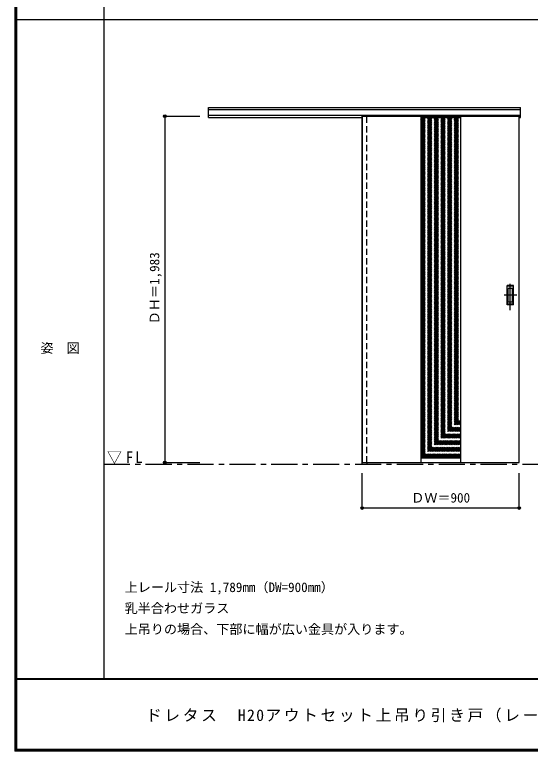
# Model space of a CAD drawing. Units: millimetres, scale not verified. Extents: x -6000 to 5700, y -4307 to 4260.
# Drawn here: x -6000 to -3046, y -4205 to 12 of the extents above; entities that cross this region are included whole.
import ezdxf
from ezdxf.enums import TextEntityAlignment as Align

# ---------------------------------------------------------------- set-up
doc = ezdxf.new("R2010")
doc.units = ezdxf.units.MM
doc.header["$LTSCALE"] = 30
doc.header["$PDMODE"] = 32
doc.header["$PDSIZE"] = 15
doc.linetypes.add('CHAIN1', pattern=[8, 5, -1, 1, -1])
doc.linetypes.add('DASHED1', pattern=[1.8, 1.2, -0.6])
for name, color, linetype in [('0-1_通り芯', 7, 'CHAIN1'), ('0-2_扉', 3, 'Continuous'), ('0-3_仕上げ', 3, 'Continuous'), ('0-4_枠', 3, 'Continuous'), ('0-6_引手', 7, 'Continuous'), ('0-A_文字', 7, 'Continuous'), ('0-B_寸法', 4, 'Continuous'), ('0-C_ハッチ', 4, 'DASHED1'), ('F-1_枠', 6, 'Continuous'), ('F-A_文字', 7, 'Continuous')]:
    doc.layers.add(name, color=color, linetype=linetype)
doc.styles.add('ＭＳ ゴシック', font='')
doc.styles.get('ＭＳ ゴシック').set_extended_font_data('MS Gothic')

msp = doc.modelspace()

# ---------------------------------------------------------------- linework, layer by layer
at = {"layer": '0-1_通り芯'}
msp.add_line((-5490, -2560.5), (1678, -2560.5), dxfattribs=at)
at = {"layer": '0-2_扉', "color": 4, "linetype": 'DASHED1'}
msp.add_line((-4009, -568.5), (-4009, -572.5), dxfattribs=at)
at = {"layer": '0-2_扉'}
for q in [(-4009, -2551.5), (-3109, -568.5)]:
    msp.add_line((-4009, -568.5), q, dxfattribs=at)
msp.add_lwpolyline([(-4009, -2551.5), (-3109, -2551.5), (-3109, -568.5)], dxfattribs=at)
at = {"layer": '0-3_仕上げ'}
for p, q in [((-3673, -568.5), (-3673, -2551.5)), ((-3445, -568.5), (-3445, -2551.5))]:
    msp.add_line(p, q, dxfattribs=at)
at = {"layer": '0-3_仕上げ', "color": 7}
for p, q in [((-3673, -576.5), (-3445, -576.5)), ((-3445, -2527.5), (-3673, -2527.5))]:
    msp.add_line(p, q, dxfattribs=at)
at = {"layer": '0-4_枠'}
for p, q in [((-4890, -518.5), (-3101, -518.5)), ((-4890, -575.5), (-4890, -518.5)), ((-4890, -531.5), (-3101, -531.5)), ((-4890, -563.5), (-3101, -563.5)), ((-4890, -575.5), (-4009, -575.5)), ((-4010, -563.5), (-4010, -2560.5)), ((-3982, -568.5), (-3982, -563.5)), ((-4010, -2560.5), (-3982, -2560.5)), ((-3982, -2551.5), (-3982, -2560.5))]:
    msp.add_line(p, q, dxfattribs=at)
at = {"layer": '0-4_枠', "color": 4, "linetype": 'DASHED1'}
msp.add_line((-3982, -2551.5), (-3982, -568.5), dxfattribs=at)
at = {"layer": '0-4_枠'}
msp.add_lwpolyline([(-3109, -575.5), (-3101, -575.5), (-3101, -518.5)], dxfattribs=at)
at = {"layer": '0-6_引手', "linetype": 'CHAIN1'}
for p, q in [((-3160, -1679.23), (-3160, -1508.38)), ((-3121.93, -1594), (-3194.44, -1594))]:
    msp.add_line(p, q, dxfattribs=at)
at = {"layer": '0-6_引手'}
for p, q in [((-3141, -1539), (-3179, -1539)), ((-3179, -1649), (-3179, -1539)), ((-3147.5, -1555), (-3172.5, -1555)), ((-3172.5, -1633), (-3172.5, -1555)), ((-3147.5, -1633), (-3147.5, -1555)), ((-3141, -1649), (-3141, -1539)), ((-3147.5, -1633), (-3172.5, -1633)), ((-3141, -1649), (-3179, -1649))]:
    msp.add_line(p, q, dxfattribs=at)
at = {"layer": '0-6_引手', "linetype": 'DASHED1'}
for p, q in [((-3176, -1645), (-3176, -1543)), ((-3144, -1645), (-3176, -1645))]:
    msp.add_line(p, q, dxfattribs=at)
msp.add_lwpolyline([(-3144, -1645), (-3144, -1543), (-3176, -1543)], dxfattribs=at)
at = {"layer": '0-B_寸法'}
for p, q in [((-5140, -568.5), (-5140, -2551.5)), ((-5140, -568.5), (-4940, -568.5)), ((-5140, -2551.5), (-4940, -2551.5)), ((-4009, -2812.5), (-4009, -2612.5)), ((-3109, -2812.5), (-3109, -2612.5)), ((-3109, -2812.5), (-4009, -2812.5))]:
    msp.add_line(p, q, dxfattribs=at)
at = {"layer": '0-B_寸法', "color": 7}
for p in [(-5140, -568.5), (-5140, -2551.5), (-4009, -2812.5), (-3109, -2812.5)]:
    msp.add_point(p, dxfattribs=at)
at = {"layer": '0-C_ハッチ'}
for p, q in [((-3673, -801.21), (-3448.29, -576.5)), ((-3673, -794.13), (-3455.37, -576.5)), ((-3673, -787.06), (-3462.44, -576.5)), ((-3673, -779.99), (-3469.51, -576.5)), ((-3673, -772.92), (-3476.58, -576.5)), ((-3673, -765.85), (-3483.65, -576.5)), ((-3673, -758.78), (-3490.72, -576.5)), ((-3673, -751.71), (-3497.79, -576.5)), ((-3673, -744.64), (-3504.86, -576.5)), ((-3673, -737.57), (-3511.93, -576.5)), ((-3673, -730.49), (-3519.01, -576.5)), ((-3673, -723.42), (-3526.08, -576.5)), ((-3673, -716.35), (-3533.15, -576.5)), ((-3673, -709.28), (-3540.22, -576.5)), ((-3673, -702.21), (-3547.29, -576.5)), ((-3673, -695.14), (-3554.36, -576.5)), ((-3673, -688.07), (-3561.43, -576.5)), ((-3673, -681), (-3568.5, -576.5)), ((-3673, -673.93), (-3575.57, -576.5)), ((-3673, -666.85), (-3582.65, -576.5)), ((-3673, -659.78), (-3589.72, -576.5)), ((-3673, -652.71), (-3596.79, -576.5)), ((-3673, -645.64), (-3603.86, -576.5)), ((-3673, -638.57), (-3610.93, -576.5)), ((-3673, -631.5), (-3618, -576.5)), ((-3673, -624.43), (-3625.07, -576.5)), ((-3673, -617.36), (-3632.14, -576.5)), ((-3673, -610.29), (-3639.21, -576.5)), ((-3673, -603.22), (-3646.28, -576.5)), ((-3673, -596.14), (-3653.36, -576.5)), ((-3673, -589.07), (-3660.43, -576.5)), ((-3673, -582), (-3667.5, -576.5)), ((-3673, -808.28), (-3445, -580.28)), ((-3673, -815.35), (-3445, -587.35)), ((-3673, -822.42), (-3445, -594.42)), ((-3673, -829.49), (-3445, -601.49)), ((-3673, -836.56), (-3445, -608.56)), ((-3673, -843.63), (-3445, -615.63)), ((-3673, -850.7), (-3445, -622.7)), ((-3673, -857.77), (-3445, -629.77)), ((-3673, -864.84), (-3445, -636.84)), ((-3673, -871.92), (-3445, -643.92)), ((-3673, -878.99), (-3445, -650.99)), ((-3673, -886.06), (-3445, -658.06)), ((-3673, -893.13), (-3445, -665.13)), ((-3673, -900.2), (-3445, -672.2)), ((-3673, -907.27), (-3445, -679.27)), ((-3673, -914.34), (-3445, -686.34)), ((-3673, -921.41), (-3445, -693.41)), ((-3673, -928.48), (-3445, -700.48)), ((-3673, -935.56), (-3445, -707.56)), ((-3673, -942.63), (-3445, -714.63)), ((-3673, -949.7), (-3445, -721.7)), ((-3673, -956.77), (-3445, -728.77)), ((-3673, -963.84), (-3445, -735.84)), ((-3673, -970.91), (-3445, -742.91)), ((-3673, -977.98), (-3445, -749.98)), ((-3673, -985.05), (-3445, -757.05)), ((-3673, -992.12), (-3445, -764.12)), ((-3673, -999.2), (-3445, -771.2)), ((-3673, -1006.27), (-3445, -778.27)), ((-3673, -1013.34), (-3445, -785.34)), ((-3673, -1020.41), (-3445, -792.41)), ((-3673, -1027.48), (-3445, -799.48)), ((-3673, -1034.55), (-3445, -806.55)), ((-3673, -1041.62), (-3445, -813.62)), ((-3673, -1048.69), (-3445, -820.69)), ((-3673, -1055.76), (-3445, -827.76)), ((-3673, -1062.83), (-3445, -834.83)), ((-3673, -1069.91), (-3445, -841.91)), ((-3673, -1076.98), (-3445, -848.98)), ((-3673, -1084.05), (-3445, -856.05)), ((-3673, -1091.12), (-3445, -863.12)), ((-3673, -1098.19), (-3445, -870.19)), ((-3673, -1105.26), (-3445, -877.26)), ((-3673, -1112.33), (-3445, -884.33)), ((-3673, -1119.4), (-3445, -891.4)), ((-3673, -1126.47), (-3445, -898.47)), ((-3673, -1133.55), (-3445, -905.55)), ((-3673, -1140.62), (-3445, -912.62)), ((-3673, -1147.69), (-3445, -919.69)), ((-3673, -1154.76), (-3445, -926.76)), ((-3673, -1161.83), (-3445, -933.83)), ((-3673, -1168.9), (-3445, -940.9)), ((-3673, -1175.97), (-3445, -947.97)), ((-3673, -1183.04), (-3445, -955.04)), ((-3673, -1190.11), (-3445, -962.11)), ((-3673, -1197.18), (-3445, -969.18)), ((-3673, -1204.26), (-3445, -976.26)), ((-3673, -1211.33), (-3445, -983.33)), ((-3673, -1218.4), (-3445, -990.4)), ((-3673, -1225.47), (-3445, -997.47)), ((-3673, -1232.54), (-3445, -1004.54)), ((-3673, -1239.61), (-3445, -1011.61)), ((-3673, -1246.68), (-3445, -1018.68)), ((-3673, -1253.75), (-3445, -1025.75)), ((-3673, -1260.82), (-3445, -1032.82)), ((-3673, -1267.9), (-3445, -1039.9)), ((-3673, -1274.97), (-3445, -1046.97)), ((-3673, -1282.04), (-3445, -1054.04)), ((-3673, -1289.11), (-3445, -1061.11)), ((-3673, -1296.18), (-3445, -1068.18)), ((-3673, -1303.25), (-3445, -1075.25)), ((-3673, -1310.32), (-3445, -1082.32)), ((-3673, -1317.39), (-3445, -1089.39)), ((-3673, -1324.46), (-3445, -1096.46)), ((-3673, -1331.54), (-3445, -1103.54)), ((-3673, -1338.61), (-3445, -1110.61)), ((-3673, -1345.68), (-3445, -1117.68)), ((-3673, -1352.75), (-3445, -1124.75)), ((-3673, -1359.82), (-3445, -1131.82)), ((-3673, -1366.89), (-3445, -1138.89)), ((-3673, -1373.96), (-3445, -1145.96)), ((-3673, -1381.03), (-3445, -1153.03)), ((-3673, -1388.1), (-3445, -1160.1)), ((-3673, -1395.17), (-3445, -1167.17)), ((-3673, -1402.25), (-3445, -1174.25)), ((-3673, -1409.32), (-3445, -1181.32)), ((-3673, -1416.39), (-3445, -1188.39)), ((-3673, -1423.46), (-3445, -1195.46)), ((-3673, -1430.53), (-3445, -1202.53)), ((-3673, -1437.6), (-3445, -1209.6)), ((-3673, -1444.67), (-3445, -1216.67)), ((-3673, -1451.74), (-3445, -1223.74)), ((-3673, -1458.81), (-3445, -1230.81)), ((-3673, -1465.89), (-3445, -1237.89)), ((-3673, -1472.96), (-3445, -1244.96)), ((-3673, -1480.03), (-3445, -1252.03)), ((-3673, -1487.1), (-3445, -1259.1)), ((-3673, -1494.17), (-3445, -1266.17)), ((-3673, -1501.24), (-3445, -1273.24)), ((-3673, -1508.31), (-3445, -1280.31)), ((-3673, -1515.38), (-3445, -1287.38)), ((-3673, -1522.45), (-3445, -1294.45)), ((-3673, -1529.53), (-3445, -1301.53)), ((-3673, -1536.6), (-3445, -1308.6)), ((-3673, -1543.67), (-3445, -1315.67)), ((-3673, -1550.74), (-3445, -1322.74)), ((-3673, -1557.81), (-3445, -1329.81)), ((-3673, -1564.88), (-3445, -1336.88)), ((-3673, -1571.95), (-3445, -1343.95)), ((-3673, -1579.02), (-3445, -1351.02)), ((-3673, -1586.09), (-3445, -1358.09)), ((-3673, -1593.16), (-3445, -1365.16)), ((-3673, -1600.24), (-3445, -1372.24)), ((-3673, -1607.31), (-3445, -1379.31)), ((-3673, -1614.38), (-3445, -1386.38)), ((-3673, -1621.45), (-3445, -1393.45)), ((-3673, -1628.52), (-3445, -1400.52)), ((-3673, -1635.59), (-3445, -1407.59)), ((-3673, -1642.66), (-3445, -1414.66)), ((-3673, -1649.73), (-3445, -1421.73)), ((-3673, -1656.8), (-3445, -1428.8)), ((-3673, -1663.88), (-3445, -1435.88)), ((-3673, -1670.95), (-3445, -1442.95)), ((-3673, -1678.02), (-3445, -1450.02)), ((-3673, -1685.09), (-3445, -1457.09)), ((-3673, -1692.16), (-3445, -1464.16)), ((-3673, -1699.23), (-3445, -1471.23)), ((-3673, -1706.3), (-3445, -1478.3)), ((-3673, -1713.37), (-3445, -1485.37)), ((-3673, -1720.44), (-3445, -1492.44)), ((-3673, -1727.52), (-3445, -1499.52)), ((-3673, -1734.59), (-3445, -1506.59)), ((-3673, -1741.66), (-3445, -1513.66)), ((-3673, -1748.73), (-3445, -1520.73)), ((-3673, -1755.8), (-3445, -1527.8)), ((-3673, -1762.87), (-3445, -1534.87)), ((-3673, -1769.94), (-3445, -1541.94)), ((-3673, -1777.01), (-3445, -1549.01)), ((-3673, -1784.08), (-3445, -1556.08)), ((-3673, -1791.15), (-3445, -1563.15)), ((-3673, -1798.23), (-3445, -1570.23)), ((-3673, -1805.3), (-3445, -1577.3)), ((-3673, -1812.37), (-3445, -1584.37)), ((-3673, -1819.44), (-3445, -1591.44)), ((-3673, -1826.51), (-3445, -1598.51)), ((-3673, -1833.58), (-3445, -1605.58)), ((-3673, -1840.65), (-3445, -1612.65)), ((-3673, -1847.72), (-3445, -1619.72)), ((-3673, -1854.79), (-3445, -1626.79)), ((-3673, -1861.87), (-3445, -1633.87)), ((-3673, -1868.94), (-3445, -1640.94)), ((-3673, -1876.01), (-3445, -1648.01)), ((-3673, -1883.08), (-3445, -1655.08)), ((-3673, -1890.15), (-3445, -1662.15)), ((-3673, -1897.22), (-3445, -1669.22)), ((-3673, -1904.29), (-3445, -1676.29)), ((-3673, -1911.36), (-3445, -1683.36)), ((-3673, -1918.43), (-3445, -1690.43)), ((-3673, -1925.5), (-3445, -1697.5)), ((-3673, -1932.58), (-3445, -1704.58)), ((-3673, -1939.65), (-3445, -1711.65)), ((-3673, -1946.72), (-3445, -1718.72)), ((-3673, -1953.79), (-3445, -1725.79)), ((-3673, -1960.86), (-3445, -1732.86)), ((-3673, -1967.93), (-3445, -1739.93)), ((-3673, -1975), (-3445, -1747)), ((-3673, -1982.07), (-3445, -1754.07)), ((-3673, -1989.14), (-3445, -1761.14)), ((-3673, -1996.22), (-3445, -1768.22)), ((-3673, -2003.29), (-3445, -1775.29)), ((-3673, -2010.36), (-3445, -1782.36)), ((-3673, -2017.43), (-3445, -1789.43)), ((-3673, -2024.5), (-3445, -1796.5)), ((-3673, -2031.57), (-3445, -1803.57)), ((-3673, -2038.64), (-3445, -1810.64)), ((-3673, -2045.71), (-3445, -1817.71)), ((-3673, -2052.78), (-3445, -1824.78)), ((-3673, -2059.86), (-3445, -1831.86)), ((-3673, -2066.93), (-3445, -1838.93)), ((-3673, -2074), (-3445, -1846)), ((-3673, -2081.07), (-3445, -1853.07)), ((-3673, -2088.14), (-3445, -1860.14)), ((-3673, -2095.21), (-3445, -1867.21)), ((-3673, -2102.28), (-3445, -1874.28)), ((-3673, -2109.35), (-3445, -1881.35)), ((-3673, -2116.42), (-3445, -1888.42)), ((-3673, -2123.49), (-3445, -1895.49)), ((-3673, -2130.57), (-3445, -1902.57)), ((-3673, -2137.64), (-3445, -1909.64)), ((-3673, -2144.71), (-3445, -1916.71)), ((-3673, -2151.78), (-3445, -1923.78)), ((-3673, -2158.85), (-3445, -1930.85)), ((-3673, -2165.92), (-3445, -1937.92)), ((-3673, -2172.99), (-3445, -1944.99)), ((-3673, -2180.06), (-3445, -1952.06)), ((-3673, -2187.13), (-3445, -1959.13)), ((-3673, -2194.21), (-3445, -1966.21)), ((-3673, -2201.28), (-3445, -1973.28)), ((-3673, -2208.35), (-3445, -1980.35)), ((-3673, -2215.42), (-3445, -1987.42)), ((-3673, -2222.49), (-3445, -1994.49)), ((-3673, -2229.56), (-3445, -2001.56)), ((-3673, -2236.63), (-3445, -2008.63)), ((-3673, -2243.7), (-3445, -2015.7)), ((-3673, -2250.77), (-3445, -2022.77)), ((-3673, -2257.85), (-3445, -2029.85)), ((-3673, -2264.92), (-3445, -2036.92)), ((-3673, -2271.99), (-3445, -2043.99)), ((-3673, -2279.06), (-3445, -2051.06)), ((-3673, -2286.13), (-3445, -2058.13)), ((-3673, -2293.2), (-3445, -2065.2)), ((-3673, -2300.27), (-3445, -2072.27)), ((-3673, -2307.34), (-3445, -2079.34)), ((-3673, -2314.41), (-3445, -2086.41)), ((-3673, -2321.48), (-3445, -2093.48)), ((-3673, -2328.56), (-3445, -2100.56)), ((-3673, -2335.63), (-3445, -2107.63)), ((-3673, -2342.7), (-3445, -2114.7)), ((-3673, -2349.77), (-3445, -2121.77)), ((-3673, -2356.84), (-3445, -2128.84)), ((-3673, -2363.91), (-3445, -2135.91)), ((-3673, -2370.98), (-3445, -2142.98)), ((-3673, -2378.05), (-3445, -2150.05)), ((-3673, -2385.12), (-3445, -2157.12)), ((-3673, -2392.2), (-3445, -2164.2)), ((-3673, -2399.27), (-3445, -2171.27)), ((-3673, -2406.34), (-3445, -2178.34)), ((-3673, -2413.41), (-3445, -2185.41)), ((-3673, -2420.48), (-3445, -2192.48)), ((-3673, -2427.55), (-3445, -2199.55)), ((-3673, -2434.62), (-3445, -2206.62)), ((-3673, -2441.69), (-3445, -2213.69)), ((-3673, -2448.76), (-3445, -2220.76)), ((-3673, -2455.83), (-3445, -2227.83)), ((-3673, -2462.91), (-3445, -2234.91)), ((-3673, -2469.98), (-3445, -2241.98)), ((-3673, -2477.05), (-3445, -2249.05)), ((-3673, -2484.12), (-3445, -2256.12)), ((-3673, -2491.19), (-3445, -2263.19)), ((-3673, -2498.26), (-3445, -2270.26)), ((-3673, -2505.33), (-3445, -2277.33)), ((-3673, -2512.4), (-3445, -2284.4)), ((-3673, -2519.47), (-3445, -2291.47)), ((-3673, -2526.55), (-3445, -2298.55)), ((-3666.88, -2527.5), (-3445, -2305.62)), ((-3659.81, -2527.5), (-3445, -2312.69)), ((-3652.74, -2527.5), (-3445, -2319.76)), ((-3645.67, -2527.5), (-3445, -2326.83)), ((-3638.6, -2527.5), (-3445, -2333.9)), ((-3631.53, -2527.5), (-3445, -2340.97)), ((-3624.46, -2527.5), (-3445, -2348.04)), ((-3617.39, -2527.5), (-3445, -2355.11)), ((-3610.31, -2527.5), (-3445, -2362.19)), ((-3603.24, -2527.5), (-3445, -2369.26)), ((-3596.17, -2527.5), (-3445, -2376.33)), ((-3589.1, -2527.5), (-3445, -2383.4)), ((-3582.03, -2527.5), (-3445, -2390.47)), ((-3574.96, -2527.5), (-3445, -2397.54)), ((-3567.89, -2527.5), (-3445, -2404.61)), ((-3560.82, -2527.5), (-3445, -2411.68)), ((-3553.75, -2527.5), (-3445, -2418.75)), ((-3546.67, -2527.5), (-3445, -2425.82)), ((-3539.6, -2527.5), (-3445, -2432.9)), ((-3532.53, -2527.5), (-3445, -2439.97)), ((-3525.46, -2527.5), (-3445, -2447.04)), ((-3518.39, -2527.5), (-3445, -2454.11)), ((-3511.32, -2527.5), (-3445, -2461.18)), ((-3504.25, -2527.5), (-3445, -2468.25)), ((-3497.18, -2527.5), (-3445, -2475.32)), ((-3490.11, -2527.5), (-3445, -2482.39)), ((-3483.04, -2527.5), (-3445, -2489.46)), ((-3475.96, -2527.5), (-3445, -2496.54)), ((-3468.89, -2527.5), (-3445, -2503.61)), ((-3461.82, -2527.5), (-3445, -2510.68)), ((-3454.75, -2527.5), (-3445, -2517.75))]:
    msp.add_line(p, q, dxfattribs=at)
at = {"layer": 'F-1_枠'}
for p, q in [((-6000, 4175), (-6000, -4205)), ((-5995, 4175), (-5995, -4205)), ((-5990, 4175), (-5990, -4205)), ((-5490, 4175), (-5490, -3790)), ((-6000, -15.5), (5700, -15.5)), ((5700, -3790), (-6000, -3790)), ((5700, -3795), (-6000, -3795)), ((5700, -4195), (-6000, -4195)), ((5700, -4200), (-6000, -4200)), ((5700, -4205), (-6000, -4205))]:
    msp.add_line(p, q, dxfattribs=at)

# ---------------------------------------------------------------- texts
at = {"layer": '0-A_文字', "style": 'ＭＳ ゴシック'}
for s, p in [('上レール寸法 1,789mm（DW=900mm）', (-5370, -3310)), ('乳半合わせガラス', (-5370, -3430)), ('上吊りの場合、下部に幅が広い金具が入ります。', (-5370, -3550))]:
    msp.add_text(s, height=54.99, dxfattribs=at).set_placement(p, align=Align.BOTTOM_LEFT)
at = {"layer": '0-A_文字', "insert": (-5471.25, -2560.5), "char_height": 65.98, "attachment_point": 7, "style": 'ＭＳ ゴシック'}
msp.add_mtext('\\T1.26;\\W0.95;▽FL', dxfattribs=at)
at = {"layer": '0-B_寸法', "color": 7, "style": 'ＭＳ ゴシック'}
msp.add_text('ＤＨ＝1,983', height=54.99, rotation=90, dxfattribs=at).set_placement((-5155, -1760.25), align=Align.BOTTOM_LEFT)
msp.add_text('ＤＷ＝900', height=54.99, dxfattribs=at).set_placement((-3727.75, -2797.5), align=Align.BOTTOM_LEFT)
at = {"layer": 'F-A_文字', "style": 'ＭＳ ゴシック'}
msp.add_text('姿\u3000図', height=54.99, dxfattribs=at).set_placement((-5852.5, -1940.25), align=Align.BOTTOM_LEFT)
at = {"layer": 'F-A_文字', "insert": (-5247.55, -4040), "char_height": 65.98, "attachment_point": 7, "style": 'ＭＳ ゴシック'}
msp.add_mtext('\\T1.17;ドレタス\u3000H20アウトセット上吊り引き戸（レール壁付けタイプ）Ｂ－ＸＡ／ＸＧ', dxfattribs=at)

doc.saveas('drawing.dxf')
